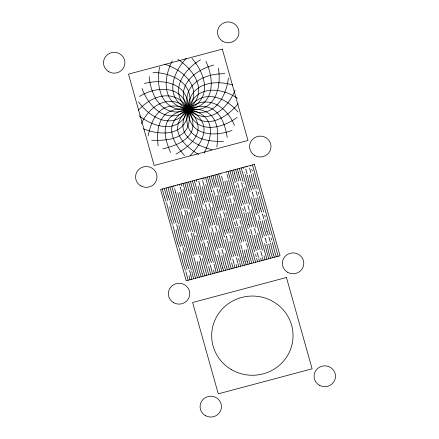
<?xml version="1.0" encoding="UTF-8"?>
<svg xmlns="http://www.w3.org/2000/svg" width="439" height="439" viewBox="0 0 439 439"><rect width="100%" height="100%" fill="white"/><g stroke="black" fill="none" stroke-linecap="round" stroke-linejoin="round"><path stroke-width="0.66" d="M159.626 67.063C155.291 87.734 162.282 112.977 188.249 109.168C196.974 108.482 207.131 109.893 212.772 117.339C218.852 125.845 218.205 137.028 216.844 146.873M228.379 77.95C226.096 98.857 211.741 120.807 188.249 109.168C180.078 105.761 169.942 104.081 162.139 109.322C153.524 115.402 150.198 126.158 148.091 135.991M172.335 60.829C162.501 79.492 162.243 105.695 188.249 109.168C196.727 110.88 206.094 114.985 209.255 123.716C212.498 133.67 208.388 144.129 204.13 153.107M235.145 90.132C227.259 109.454 207.559 126.855 188.249 109.168C170.447 92.624 150.056 104.63 141.32 123.809M186.334 58.332C171.847 73.538 164.274 98.654 188.249 109.168C195.849 113.103 203.669 119.649 204.031 128.868C204.086 139.432 196.908 148.212 190.136 155.604M238.114 103.681C225.366 119.946 201.775 131.546 188.249 109.168C175.666 88.091 152.338 94.648 138.356 110.26M200.486 59.775C182.525 70.432 168.291 92.442 188.249 109.168C194.417 115.007 199.986 123.535 197.534 132.38C194.318 142.609 184.737 148.947 175.984 154.16M237.038 117.493C220.515 129.571 194.79 134.427 188.249 109.168C182.081 85.073 157.25 85.627 139.426 96.448M213.645 65.043C193.561 70.416 173.992 87.646 188.249 109.168C192.523 116.494 195.284 126.295 190.279 133.966C184.045 142.922 172.884 146.297 162.825 148.898M232.011 130.454C212.959 137.583 187.195 135.146 188.249 109.168C189.264 83.959 164.537 78.164 144.458 83.481M224.746 73.708C203.998 73.401 180.857 84.749 188.249 109.168C190.268 117.443 189.928 127.639 182.86 133.5C174.135 140.359 162.309 140.518 151.724 140.233M223.44 141.517C212.882 141.424 201.1 140.842 192.666 133.675C185.845 127.546 185.916 117.35 188.249 109.168C196.59 84.99 173.778 72.858 153.03 72.424M232.884 85.067C213.008 79.009 188.199 83.997 188.249 109.168C188.293 135.19 162.386 136.666 143.58 128.874M212.01 149.776C202.088 146.824 191.091 143.043 185.236 133.879C180.55 126.004 183.711 116.324 188.249 109.168C203.339 88.162 184.347 70.24 164.455 64.165M237.411 98.199C219.999 86.697 195.306 85.38 188.249 109.168C180.742 134.169 155.17 128.413 139.059 115.742M198.658 154.566C190.136 149.046 180.83 142.357 178.047 132.029C175.962 123.085 181.872 114.782 188.249 109.168C208.843 93.178 195.404 70.657 177.811 59.369M237.954 112.044C224.587 95.867 201.578 88.618 188.249 109.168C173.888 131.031 150.703 118.634 138.515 101.897M184.462 155.505C177.998 147.872 171.199 138.823 171.687 128.287C172.434 119.084 180.5 112.834 188.249 109.168C212.608 99.532 205.957 74.158 192.008 58.436M234.464 125.472C226.519 105.942 206.615 93.304 188.249 109.168C168.296 126.141 149.205 108.093 142 88.464M170.568 152.509C166.683 143.372 163.023 132.759 166.672 122.953C170.184 114.349 179.699 110.579 188.249 109.168C214.369 106.633 215.066 80.441 205.896 61.433M253.314 189.313L251.465 183.705L249.374 174.963M259.756 212.246L257.902 206.632L255.827 197.94M266.204 235.216L264.355 229.602L262.264 220.861M272.504 257.77L270.753 252.392L268.745 243.947M238.827 180.813L235.595 169.542M199.937 178.81L200.052 179.123M225.586 270.276L223.813 264.799L221.646 255.685M246.888 166.414L247.031 166.798M266.243 235.32L266.347 235.6M245.324 203.921L243.425 198.165L241.324 189.368M251.788 226.925L249.873 221.141L247.761 212.289M258.214 249.824L256.327 244.111L254.214 235.266M249.983 263.773L248.222 258.324L246.131 249.577M214.49 187.491L211.197 176.044M220.932 210.424L219.012 204.618L216.822 195.437M227.38 233.394L225.465 227.589L223.275 218.413M233.833 256.36L231.918 250.565L229.729 241.39M206.489 202.061L204.525 196.118L202.253 186.597M212.942 225.031L210.972 219.088L208.706 209.568M219.39 247.997L217.426 242.065L215.198 232.708M201.194 276.773L199.405 271.236L197.111 261.611M230.859 195.492L228.944 189.686L226.804 180.758M243.749 241.395L241.823 235.54L239.645 226.436M248.106 264.273L247.201 261.688M192.035 193.665L188.677 182.048M198.488 216.636L196.507 210.665L194.225 201.117M204.925 239.568L202.944 233.592L200.667 224.038M211.378 262.538L209.398 256.563L207.115 247.014M175.54 185.318L175.732 185.845M203.07 276.274L202.149 273.651M237.362 218.606L235.397 212.657L233.191 203.46M228.999 196.03L227.846 192.776M235.447 219.001L233.521 213.145L231.342 204.075M241.884 241.933L240.753 238.717M177.416 184.819L177.608 185.351M174.168 223.347L172.083 217.08L169.652 206.868M187.08 269.321L185.011 263.12L182.553 252.82M182.185 208.816L180.149 202.692L177.768 192.737M188.633 231.781L186.591 225.619L184.221 215.714M195.086 254.752L193.039 248.589L190.658 238.635M167.753 200.48L164.279 188.55M180.659 246.422L178.563 240.144L176.116 229.899M274.38 257.27L273.448 254.571M216.422 187.14L215.247 183.793M222.858 210.072L221.695 206.764M229.312 233.043L228.121 229.657M235.759 256.014L234.574 252.628M190.175 194.214L188.962 190.762M184.062 208.316L182.811 204.783M190.51 231.287L188.479 225.147L186.109 215.275M196.974 254.291L195.712 250.724M255.246 188.968L254.093 185.659M237.027 181.537L235.875 178.239M243.475 204.508L242.328 201.21M249.928 227.473L248.776 224.181M256.376 250.444L255.202 247.075M196.65 217.256L195.426 213.771M203.098 240.226L201.852 236.665M209.551 263.191L208.3 259.636M261.77 212.152L260.546 208.629M268.213 235.084L267 231.6M198.06 179.326L198.198 179.727M227.462 269.771L226.508 266.972M223.709 270.775L222.754 267.977M201.814 178.327L201.967 178.761M244.978 166.825L245.077 167.116M270.627 258.269L269.672 255.449A5.592 0.329 75.1 0 1 268.377 250.872L266.791 244.194M208.432 201.77L207.164 198.099M214.88 224.735L213.628 221.113M221.333 247.706L220.082 244.084M204.678 202.769L203.411 199.103M211.143 225.772L209.875 222.118M217.59 248.743L216.317 245.044M169.657 200.085L168.302 196.2M176.11 223.056L174.755 219.171M182.558 246.021L181.192 242.103M189.022 269.03L187.645 265.074M251.531 190.087L250.318 186.537M257.978 213.058L256.766 209.507M264.421 235.99L263.219 232.478A5.592 0.329 75.1 0 1 261.924 227.896M247.239 203.559L246.043 200.036A5.619 0.329 75.1 0 1 244.764 195.509L243.124 188.627M253.682 226.491L252.491 223.007A5.641 0.329 75.1 0 1 251.201 218.43M260.129 249.462L258.933 245.939M202.006 178.871L202.105 179.161M258.033 213.206L258.132 213.497M240.868 180.808L239.59 177.065M212.745 188.391L211.417 184.462A5.712 0.335 75.1 0 1 210.188 180.116L209.321 176.522M219.193 211.362L217.854 207.395M225.635 234.294L224.307 230.365M232.083 257.265L230.755 253.336A5.712 0.335 75.1 0 1 229.531 248.99L227.737 241.521M226.211 171.841L226.376 172.329M251.86 263.274L250.828 260.135A5.921 0.346 75.1 0 1 249.681 256.069L247.909 248.77M206.928 239.485L205.523 235.32A5.74 0.335 75.1 0 1 204.311 231.013L202.428 223.188M213.37 262.418L211.977 258.291A5.74 0.335 75.1 0 1 210.764 253.989L208.865 246.109M173.663 185.845L174.036 186.937M199.317 277.278L198.28 274.145A5.905 0.346 75.1 0 1 197.133 270.078L195.042 261.496A5.883 0.346 75.1 0 0 193.906 257.452L193.884 257.391M165.98 201.331L164.51 197.034M178.882 247.272L177.416 242.976M185.346 270.281L183.853 265.908A5.592 0.329 75.1 0 1 182.586 261.414L180.627 253.226A5.614 0.329 75.1 0 0 179.342 248.65L179.353 248.704M232.802 195.223L231.485 191.267A5.905 0.346 75.1 0 1 230.354 187.244L228.554 179.847M239.255 218.194L237.938 214.237A5.921 0.346 75.1 0 1 236.791 210.171L235.008 202.823M194.054 193.621L192.633 189.418M200.491 216.553L199.087 212.388M172.483 224.45L170.963 220.005M245.741 241.274L244.386 237.208A5.921 0.346 75.1 0 1 243.244 233.142L241.445 225.745M220.581 173.345L220.812 174.031M246.23 264.772L245.143 261.441M204.947 275.774L203.844 272.399A6.113 0.357 75.1 0 1 202.818 268.739L200.634 259.883M179.293 184.347L179.677 185.499M227.259 197.001L225.805 192.567M180.484 209.908L178.953 205.315A5.905 0.346 75.1 0 1 177.795 201.205L175.699 192.622M186.937 232.879L185.379 228.203A5.883 0.346 75.1 0 1 184.243 224.175L182.152 215.598M233.778 220.164L232.253 215.538A6.08 0.357 75.1 0 1 231.216 211.839L229.339 204.19M240.199 243.058L238.706 238.514A6.08 0.357 75.1 0 1 237.653 234.766L235.787 227.166M193.401 255.888L191.827 251.174A5.905 0.346 75.1 0 1 190.685 247.102L188.6 238.569A5.905 0.346 75.1 0 0 187.453 234.475L187.448 234.464M229.635 197.863L229.635 197.863A5.295 0.313 75.1 0 1 231.079 202.95L231.084 203.01M236.083 220.833L236.1 220.872A5.295 0.313 75.1 0 1 237.532 225.926L237.521 225.931M227.874 192.858L227.885 192.897A5.295 0.313 75.1 0 1 226.453 187.848M240.764 238.761L240.775 238.8A5.295 0.313 75.1 0 1 239.343 233.746L237.817 227.161M247.212 261.732L247.228 261.77A5.295 0.313 75.1 0 1 245.796 256.722M236.374 257.792L236.396 257.869A5.367 0.313 75.1 0 1 237.801 262.824L237.85 263.043M201.885 236.78L201.902 236.819A5.356 0.313 75.1 0 1 200.469 231.776L198.735 224.356M210.1 264.788L210.127 264.865A5.356 0.313 75.1 0 1 211.532 269.82L211.56 269.99M208.338 259.751L208.349 259.789A5.356 0.313 75.1 0 1 206.923 254.752L205.189 247.333M186.152 208.547L184.506 203.526A6.113 0.357 75.1 0 1 183.475 199.866L181.291 191.009M199.054 254.488L197.407 249.467A6.113 0.357 75.1 0 1 196.381 245.813L194.181 236.912M250.609 165.355L250.85 166.101M276.257 256.771L274.929 252.524A6.739 0.395 75.1 0 1 274.375 250.559L272.268 242.207M218.474 187.25L216.85 182.218M224.927 210.221L223.303 205.189A6.393 0.373 75.1 0 1 222.441 202.127L220.383 193.862M217.058 188.995L217.058 188.995A5.367 0.313 75.1 0 1 218.463 193.95M231.38 233.191L229.756 228.159M221.711 206.807L221.722 206.846A5.367 0.313 75.1 0 1 220.307 201.852L218.688 194.916M237.828 256.162L236.193 251.092A6.382 0.373 75.1 0 1 235.348 248.073L233.274 239.76M228.159 229.778L228.176 229.816A5.367 0.313 75.1 0 1 226.743 224.773L225.141 217.892M234.585 252.666L234.602 252.705A5.367 0.313 75.1 0 1 233.197 247.75L231.589 240.868M190.773 195.953L190.784 195.997A5.356 0.313 75.1 0 1 192.189 200.947L192.222 201.117M188.973 190.8L188.984 190.839A5.356 0.313 75.1 0 1 187.579 185.878L186.8 182.542M192.644 231.633L190.954 226.497A6.113 0.357 75.1 0 1 189.928 222.842L187.744 213.985M254.121 185.735L254.132 185.779A5.433 0.318 75.1 0 1 252.743 180.873L251.24 174.453M260.574 208.706L260.585 208.75A5.433 0.318 75.1 0 1 259.197 203.85L257.677 197.374M267.022 231.677L267.038 231.721A5.433 0.318 75.1 0 1 265.65 226.82L264.13 220.351M273.464 254.609L273.475 254.647A5.433 0.318 75.1 0 1 272.087 249.747L270.545 243.162M242.339 201.249L242.35 201.287A5.427 0.318 75.1 0 1 240.951 196.337L239.436 189.857M248.792 224.219L248.803 224.258A5.427 0.318 75.1 0 1 247.404 219.313M255.218 247.113L255.229 247.152A5.405 0.318 75.1 0 1 253.852 242.29L252.321 235.754M188.578 195.64L186.849 190.312A6.344 0.373 75.1 0 1 185.966 187.162L184.923 183.008M195.015 218.573L193.292 213.239A6.355 0.373 75.1 0 1 192.403 210.089L190.153 201.062M201.452 241.505L199.74 236.209A6.355 0.373 75.1 0 1 198.856 233.06L196.551 223.835M207.905 264.476L206.182 259.142A6.344 0.373 75.1 0 1 205.309 256.036L203.005 246.811M170.156 201.556L170.156 201.556A5.444 0.318 75.1 0 1 171.545 206.462M168.329 196.282L168.34 196.321A5.422 0.318 75.1 0 1 166.952 191.42L166.156 188.04M176.593 224.488L176.604 224.527A5.422 0.318 75.1 0 1 177.982 229.388M189.494 270.429L189.494 270.429A5.422 0.318 75.1 0 1 190.872 275.286M257.314 189.116L255.586 183.65A6.739 0.395 75.1 0 1 255.037 181.691L252.941 173.389M263.762 212.086L262.039 206.626A6.739 0.395 75.1 0 1 261.485 204.662L259.361 196.26M270.215 235.057L268.487 229.597A6.739 0.395 75.1 0 1 267.938 227.638L265.814 219.237M262.423 214.067L262.412 214.029A5.433 0.318 75.1 0 1 263.773 218.841L263.768 218.863M237.74 183.628L237.713 183.546A5.427 0.318 75.1 0 1 239.101 188.457M235.381 182.805L233.641 177.334A6.651 0.39 75.1 0 1 232.999 175.051L231.841 170.497M241.818 205.737L240.089 200.305A6.651 0.39 75.1 0 1 239.447 198.022L237.312 189.538M248.265 228.708L246.531 223.231A6.651 0.39 75.1 0 1 245.889 220.949L243.766 212.514M254.708 251.635L252.979 246.208A6.651 0.39 75.1 0 1 252.337 243.925L250.214 235.491M202.593 180.61L202.615 180.687A5.52 0.324 75.1 0 1 203.954 185.412L203.976 185.543M215.467 226.475L215.505 226.59A5.52 0.324 75.1 0 1 216.844 231.309M221.92 249.445L221.958 249.561A5.52 0.324 75.1 0 1 223.292 254.285M209.891 222.156L209.902 222.194A5.498 0.324 75.1 0 1 208.541 217.393M221.832 271.275L217.431 255.169M203.691 177.866L204.19 179.436M209.057 203.619L209.068 203.658A5.52 0.324 75.1 0 1 210.402 208.388L210.413 208.465M229.339 269.272L224.993 253.369M198.878 181.724L198.84 181.609A5.498 0.324 75.1 0 1 200.2 186.41L200.2 186.438M203.438 199.185L203.449 199.224A5.498 0.324 75.1 0 1 202.094 194.417M211.752 227.589L211.752 227.589A5.498 0.324 75.1 0 1 213.091 232.308L213.113 232.44M196.184 179.864L196.743 181.636M222.782 268.059L222.792 268.097A5.498 0.324 75.1 0 1 221.432 263.29M181.17 183.87L181.927 186.262M206.824 275.275L202.214 258.417M241.494 182.679L241.521 182.761A5.641 0.329 75.1 0 1 242.811 187.338M245.807 169.284L245.78 169.207A5.614 0.329 75.1 0 1 247.097 173.871L247.113 173.954M252.255 192.26L252.233 192.178A5.592 0.329 75.1 0 1 253.539 196.798L253.55 196.881M243.102 167.369L243.519 168.708M265.145 238.157L265.123 238.081A5.614 0.329 75.1 0 1 266.44 242.745L266.457 242.827M268.75 258.769L264.58 243.585M247.969 205.732L247.969 205.732A5.619 0.329 75.1 0 1 249.248 210.265M254.422 228.703L254.406 228.659A5.619 0.329 75.1 0 1 255.701 233.235M260.87 251.673L260.859 251.635A5.619 0.329 75.1 0 1 262.138 256.162M166.452 202.763L166.452 202.763A5.614 0.329 75.1 0 1 167.747 207.345L169.695 215.483A5.614 0.329 75.1 0 0 170.974 220.06M172.906 225.734L172.906 225.734A5.592 0.329 75.1 0 1 174.184 230.266L176.143 238.454A5.614 0.329 75.1 0 0 177.427 243.03M185.796 271.637L185.796 271.637A5.614 0.329 75.1 0 1 187.085 276.219L188.057 280.274M226.299 236.308L226.272 236.226A5.729 0.335 75.1 0 1 227.523 240.66M210.638 202.406L205.661 184.545M217.091 225.377L212.086 207.422M223.528 248.309L218.578 230.541M249.972 191.678L245.16 174.415M256.425 214.655L251.613 197.391M262.873 237.625L258.127 220.608M203.197 204.607L198.077 186.246M209.65 227.578L204.558 209.315M216.098 250.548L211.005 232.291M255.926 227.248L251.103 209.963M262.39 250.263L257.556 232.939M227.089 174.519L227.106 174.563A5.921 0.346 75.1 0 1 228.247 178.629M233.543 197.49L233.553 197.534A5.921 0.346 75.1 0 1 234.7 201.6M239.996 220.466L239.996 220.466A5.921 0.346 75.1 0 1 241.137 224.527M246.444 243.436L246.444 243.436A5.921 0.346 75.1 0 1 247.591 247.503M174.557 188.561L174.557 188.561A5.883 0.346 75.1 0 1 175.704 192.628M180.994 211.494L180.994 211.494A5.905 0.346 75.1 0 1 182.158 215.604M171.956 201.024L169.822 194.29A6.695 0.395 75.1 0 1 169.218 192.145L168.033 187.502M178.432 224.077L176.269 217.261A6.695 0.395 75.1 0 1 175.671 215.115L173.021 204.689A6.695 0.395 75.1 0 0 172.428 202.588L172.428 202.588M184.896 247.086L182.695 240.144A6.695 0.395 75.1 0 1 182.108 238.042L179.469 227.66A6.695 0.395 75.1 0 0 178.882 225.564L178.882 225.564M243.118 181.598L239.348 168.483M249.555 204.525L244.666 187.036M240.802 244.924L240.852 245.088A6.097 0.357 75.1 0 1 241.922 248.88L241.933 248.924M191.349 270.062L189.149 263.12A6.695 0.395 75.1 0 1 188.556 261.018L185.922 250.636A6.695 0.395 75.1 0 0 185.335 248.534L185.335 248.534M188.336 209.107L182.86 189.494M201.276 255.18L195.75 235.397M171.786 186.388L197.44 277.777M228.088 171.386L253.737 262.769M221.525 176.258L221.536 176.302A6.08 0.357 75.1 0 1 222.578 180.006L222.628 180.204M194.867 232.33L189.275 212.328M180.253 187.31L180.237 187.266A6.113 0.357 75.1 0 1 181.28 190.965M193.127 233.169L193.144 233.208A6.113 0.357 75.1 0 1 194.17 236.862M199.58 256.14L199.591 256.178A6.113 0.357 75.1 0 1 200.623 259.839M172.137 201.605L172.225 201.902M202.017 243.294L202.083 243.508A6.344 0.373 75.1 0 1 202.955 246.614M218.704 173.893L244.353 265.271M189.165 197.523L189.176 197.566A6.355 0.373 75.1 0 1 190.065 200.716M195.591 220.411L195.629 220.537A6.344 0.373 75.1 0 1 196.502 223.643M208.492 266.352L208.509 266.396A6.344 0.373 75.1 0 1 209.392 269.541L209.403 269.59M219.204 189.566L219.204 189.566A6.393 0.373 75.1 0 1 220.076 192.672M225.657 212.542L225.657 212.542A6.382 0.373 75.1 0 1 226.519 215.598M238.547 258.439L238.547 258.439A6.393 0.373 75.1 0 1 239.42 261.545M217.996 214.205L212.289 193.824M224.45 237.175L218.726 216.751M230.898 260.151L225.152 239.634M211.609 191.448L207.444 176.977M243.601 183.211L243.694 183.513M255.553 254.362L255.564 254.406A6.645 0.39 75.1 0 1 256.189 256.645L256.217 256.744M211.636 191.536L211.752 191.931M191.755 271.417L191.772 271.461A6.695 0.395 75.1 0 1 192.359 273.563L193.687 278.776M252.485 164.91L278.134 256.272M205.567 177.422L231.216 268.772M194.307 180.424L219.955 271.774M244.572 172.247L244.649 172.522M241.225 167.923L266.874 259.268M231.616 262.654L233.093 268.273M195.564 278.277L169.909 186.948M258.812 194.153L258.812 194.153A6.739 0.395 75.1 0 0 258.258 192.183M255.613 262.27L229.965 170.947M249.769 233.767L249.753 233.718A6.645 0.39 75.1 0 0 249.111 231.435M242.476 265.771L216.828 174.453M220.965 252.963L221.042 253.254M208.701 274.776L183.047 183.458M263.993 255.86L264.997 259.773M209.48 269.886L210.577 274.276M242.229 250.087L244.106 257.742M235.48 225.953L235.469 225.904A6.08 0.357 75.1 0 0 234.426 222.189M229.026 202.977L229.015 202.928A6.08 0.357 75.1 0 0 227.973 199.213M250.126 235.139L250.203 235.436M218.084 272.273L192.43 180.978M256.656 258.412L257.49 261.77M239.738 262.785L240.599 266.27M226.826 216.784L228.895 225.103A6.393 0.373 75.1 0 0 229.756 228.165M221.064 217.673L221.075 217.722A5.712 0.335 75.1 0 0 219.851 213.338M215.187 268.575L215.198 268.624A5.74 0.335 75.1 0 0 213.974 264.251M208.761 245.703L208.75 245.653A5.74 0.335 75.1 0 0 207.537 241.318M202.313 222.727L202.297 222.677A5.74 0.335 75.1 0 0 201.084 218.348M195.849 199.701L195.86 199.75A5.74 0.335 75.1 0 0 194.636 195.377M259.992 219.802L259.992 219.802A5.592 0.329 75.1 0 0 258.697 215.17M261.935 227.912L260.338 221.218M255.487 204.942L253.885 198.241M249.045 182.015L247.437 175.265M257.66 241.423L256.063 234.739M251.212 218.446L249.615 211.763M238.322 172.549L237.472 169.026M222.875 181.164L224.763 188.869A6.08 0.357 75.1 0 0 225.805 192.584M205.869 193.489L204.119 186.114M219.527 255.257L219.538 255.311A5.498 0.324 75.1 0 0 218.205 250.532M221.448 263.318L219.709 255.986M215.006 240.391L213.255 233.01M206.665 209.463L206.648 209.408A5.498 0.324 75.1 0 0 205.315 204.623M208.558 217.415L206.818 210.089M202.105 194.444L200.354 187.063M215.319 269.085L216.207 272.773M195.975 200.211L197.879 208.102A5.74 0.335 75.1 0 0 199.092 212.427M190.855 275.253L191.81 279.275M258.45 257.402L258.439 257.347A5.427 0.318 75.1 0 0 257.062 252.409M251.975 234.322L251.986 234.371A5.427 0.318 75.1 0 0 250.614 229.443M245.538 211.4L245.538 211.4A5.405 0.318 75.1 0 0 244.172 206.511M247.42 219.346L245.884 212.833M233.718 170.036L234.53 173.449M231.369 239.963L231.348 239.859A5.367 0.313 75.1 0 0 229.965 234.914M177.965 229.356L179.858 237.351A5.422 0.318 75.1 0 0 181.208 242.191M171.528 206.429L173.421 214.424A5.422 0.318 75.1 0 0 174.771 219.253M245.818 256.766L244.243 250.027M226.475 187.892L224.889 181.098M224.944 217.091L224.894 216.882A5.367 0.313 75.1 0 0 223.517 211.944M234.201 264.547L234.969 267.774M221.294 218.595L223.089 226.025A5.734 0.335 75.1 0 0 224.313 230.404M214.858 195.673L216.636 203.054A5.734 0.335 75.1 0 0 217.859 207.433M205.123 247.069L205.073 246.861A5.356 0.313 75.1 0 0 203.691 241.916M198.675 224.093L198.62 223.885A5.356 0.313 75.1 0 0 197.243 218.946M192.496 237.987L192.485 237.938A5.306 0.313 75.1 0 0 191.075 232.884M186.043 215.011L186.032 214.962A5.306 0.313 75.1 0 0 184.627 209.919M243.03 188.254L243.113 188.572M214.951 175.007L216.004 179.2A6.382 0.373 75.1 0 0 216.855 182.223M210.572 209.09L212.311 216.411A5.52 0.324 75.1 0 0 213.628 221.141M189.006 275.796L189.933 279.775M262.478 257.55L263.12 260.272M223.5 255.147L225.202 262.313A5.52 0.324 75.1 0 0 226.519 267.044M217.047 232.171L218.759 239.387A5.52 0.324 75.1 0 0 220.082 244.111M211.653 270.358L212.454 273.777M192.287 201.38L194.049 208.893A5.356 0.313 75.1 0 0 195.432 213.826M199.01 261.227L200.777 268.767A5.306 0.313 75.1 0 0 202.17 273.76M192.562 238.251L194.323 245.796A5.306 0.313 75.1 0 0 195.723 250.79M179.655 192.304L181.439 199.893A5.306 0.313 75.1 0 0 182.833 204.887M238.026 263.79L238.723 266.775M213.568 269.99L214.331 273.272M258.774 258.73L259.367 261.271M236.187 264.421L236.846 267.274M190.553 181.526L191.431 185.126A5.74 0.335 75.1 0 0 192.644 189.456M162.403 189.033L163.253 192.556A5.592 0.329 75.1 0 0 164.521 197.089M260.662 258.242L261.243 260.771M213.074 175.54L213.875 178.914A5.367 0.313 75.1 0 0 215.253 183.853M227.232 137.407C225.536 127.519 222.666 116.648 214.309 110.255C206.714 104.729 196.529 106.068 188.249 109.168C164.351 119.957 150.764 97.529 149.233 76.534M158.111 145.825C157.151 135.92 156.981 124.72 163.396 116.456C169.339 109.229 179.535 108.164 188.249 109.168C214.062 113.904 221.947 88.925 218.359 68.116M207.181 198.165A5.498 0.324 75.1 0 1 205.858 193.467M187.662 265.156A5.422 0.318 75.1 0 1 186.295 260.294L184.418 252.332A5.444 0.318 75.1 0 0 183.052 247.448M186.701 210.265A6.113 0.357 75.1 0 1 187.733 213.936M216.328 245.116A5.498 0.324 75.1 0 1 214.995 240.363M232.741 259.24A5.734 0.335 75.1 0 1 233.976 263.63M213.398 190.367A5.734 0.335 75.1 0 1 214.633 194.757M232.121 235.551A6.382 0.373 75.1 0 1 232.966 238.569M245.149 261.457A6.08 0.357 75.1 0 1 244.106 257.742M242.663 208.465A6.651 0.39 75.1 0 1 243.305 210.747M236.22 185.532A6.645 0.39 75.1 0 1 236.851 187.771M235.88 178.283A5.405 0.318 75.1 0 1 234.514 173.416M258.928 245.95A5.619 0.329 75.1 0 1 257.655 241.406M239.59 177.076A5.619 0.329 75.1 0 1 238.311 172.532M256.777 209.568A5.614 0.329 75.1 0 1 255.476 204.92M250.329 186.591A5.592 0.329 75.1 0 1 249.034 181.998M268.86 236.956A5.433 0.318 75.1 0 1 270.226 241.818M255.97 191.053A5.433 0.318 75.1 0 1 257.336 195.92M249.517 168.082A5.433 0.318 75.1 0 1 250.883 172.944M271.148 238.086A6.739 0.395 75.1 0 1 271.686 240.001M264.701 215.115A6.739 0.395 75.1 0 1 265.238 217.031M251.81 169.213A6.739 0.395 75.1 0 1 252.348 171.133M222.326 49.124L128.495 74.131L154.144 165.476L247.98 140.469L222.326 49.124M254.4 164.416L160.564 189.423L186.218 280.768L280.049 255.761L254.4 164.416M286.453 277.486L192.622 302.493L218.271 393.838L312.107 368.826L286.453 277.486M287.556 272.24A10.701 10.415 -0.4 0 0 303.783 263.51A10.701 10.415 -0.4 0 0 287.907 254.197A10.701 10.415 -0.4 0 0 287.556 272.24M231.6 369.737A40.69 39.614 -0.4 0 0 293.049 336.115A40.69 39.614 -0.4 0 0 232.44 301.127A40.69 39.614 -0.4 0 0 231.6 369.737M108.685 71.678A10.701 10.415 -0.4 0 0 124.906 62.947A10.701 10.415 -0.4 0 0 109.031 53.64A10.701 10.415 -0.4 0 0 108.685 71.678M222.705 41.288A10.701 10.415 -0.4 0 0 238.926 32.557A10.701 10.415 -0.4 0 0 223.05 23.251A10.701 10.415 -0.4 0 0 222.705 41.288M254.768 155.472A10.701 10.415 -0.4 0 0 270.989 146.736A10.701 10.415 -0.4 0 0 255.114 137.429A10.701 10.415 -0.4 0 0 254.768 155.472M140.749 185.856A10.701 10.415 -0.4 0 0 156.97 177.126A10.701 10.415 -0.4 0 0 141.095 167.819A10.701 10.415 -0.4 0 0 140.749 185.856M205.249 415.557A10.701 10.415 -0.4 0 0 221.47 406.827A10.701 10.415 -0.4 0 0 205.6 397.52A10.701 10.415 -0.4 0 0 205.249 415.557M319.274 385.173A10.701 10.415 -0.4 0 0 335.495 376.437A10.701 10.415 -0.4 0 0 319.619 367.13A10.701 10.415 -0.4 0 0 319.274 385.173M173.537 302.63A10.701 10.415 -0.4 0 0 189.758 293.894A10.701 10.415 -0.4 0 0 173.882 284.587A10.701 10.415 -0.4 0 0 173.537 302.63"/></g></svg>
